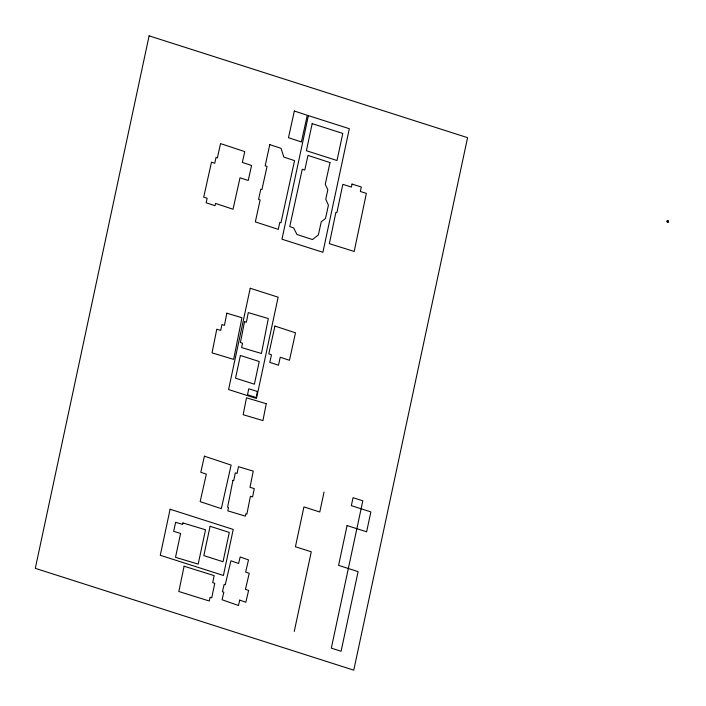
<?xml version="1.0" encoding="UTF-8"?>
<svg xmlns="http://www.w3.org/2000/svg" width="706" height="706" viewBox="0 0 706 706"><rect width="100%" height="100%" fill="white"/><g stroke="black" fill="none" stroke-linecap="round" stroke-linejoin="round"><path stroke-width="1.06" d="M667.911 221.816L667.823 222.152M294.261 631.446L311.275 551.81L295.426 546.744L303.933 506.917L319.792 511.991L324.045 492.082M667.461 222.037L667.576 221.472M667.399 221.41L668.008 222.205L667.276 221.975L667.558 220.546L668.511 220.846L668.388 221.41L666.976 220.907L667.241 221.728M667.364 221.552L668.097 221.781M667.302 221.834L668.035 222.063M257.381 391.451L256.199 397.566L247.497 394.786L248.768 388.803L257.381 391.451M244.523 321.654L240.411 342.542L242.537 343.178L241.646 347.599L261.458 353.485L268.306 318.547L248.283 312.608L246.394 322.21L244.523 321.654M266.25 403.691L262.941 420.591L243.155 414.704L246.491 397.813L266.25 403.691M226.838 313.19L224.429 325.351L221.896 324.61L220.731 330.408L216.768 329.208L212.038 352.868L233.633 359.372L241.955 317.753L226.838 313.19M232.936 480.371L227.597 507.235L228.479 507.499L227.809 510.853L245.335 516.13L245.812 513.8L246.871 514.118L250.409 496.283L252.598 496.945L254.248 488.596L250.021 487.325L253.242 471.123L238.46 466.684L237.101 473.408L235.292 472.87L233.739 480.609L232.936 480.371M352.012 184.089L351.42 187.064L342.834 184.345L336.894 212.647L335.888 212.356L329.349 243.667L354.183 251.46L366.37 193.382L360.369 191.494L361.322 187.002L352.012 184.089M182.907 522.961L182.616 524.39L175.617 522.29L173.676 531.353L180.612 533.471L175.512 557.316L198.183 564.112L205.525 529.774L182.907 522.961M184.098 566.23L178.83 591.504L209.294 601.018L210.088 597.311L211.738 597.814L214.756 583.324L212.682 582.653L214.156 575.619L184.098 566.23M149.107 35.838L35.3 568.339L353.768 670.162L467.575 137.661L149.107 35.838M215.515 203.425L215.03 205.72L206.143 202.79L207.149 198.262L203.707 197.133L211.482 162.168L214.739 163.271L216.036 157.412L217.386 157.879L220.554 143.6L244.77 151.605L242.343 162.424L251.583 165.495L248.23 180.489L240.022 177.771L233.033 209.232L215.515 203.425M170.111 509.247L160.271 555.287L223.396 575.469L233.236 529.429L170.111 509.247M250.215 288.26L228.567 389.553L256.481 398.475L278.129 297.182L250.215 288.26M240.384 355.48L235.53 378.169L254.389 384.196L259.243 361.507L240.384 355.48M210.097 526.288L203.831 555.604L223.025 561.738L229.291 532.421L210.097 526.288M308.381 115.616L281.968 239.202L322.907 252.289L349.32 128.704L308.381 115.616M312.176 123.638L306.386 150.722L337 160.509L342.789 133.425L312.176 123.638M347.087 525.564L338.58 565.382L358.101 571.622L341.086 651.259L331.317 648.134L362.813 500.81L353.044 497.686L351.341 505.655L370.871 511.894L366.617 531.803L347.087 525.564M269.78 144.633L265.174 165.813L267.036 166.413L261.935 189.57L260.788 189.208L258.564 199.436L260.143 199.939L255.334 221.896L278.279 229.379L279.823 222.328L280.97 222.725L294.552 160.624L283.865 157.12L280.997 148.304L269.78 144.633M329.993 162.583L325.272 184.319L327.831 189.755L325.766 199.242L328.414 205.146L325.537 218.428L321.239 221.843L318.371 234.913L312.467 239.537L296.979 234.498L293.537 227.809L289.734 226.591L302.256 169.246L304.771 170.049L307.975 155.426L329.993 162.583M294.34 111.01L288.48 137.714L301.418 141.941L307.269 115.263L294.34 111.01M274.916 326.066L268.801 353.927L271.475 354.8L269.798 362.372L278.482 365.205L280.238 357.245L289.469 360.281L295.505 332.808L274.916 326.066M204.413 456.191L200.804 472.288L206.328 474.141L200.16 501.622L221.322 508.673L231.118 465.095L204.413 456.191M239.722 600.118L238.469 605.492L222.063 599.756L223.855 592.219L222.416 591.716L224.173 584.365L225.24 584.753L230.924 560.785L238.619 563.476L240.172 556.972L248.503 559.911L245.644 572.063L249.227 573.325L245.432 589.333L248.618 590.428L245.829 602.253L239.722 600.118"/></g></svg>
